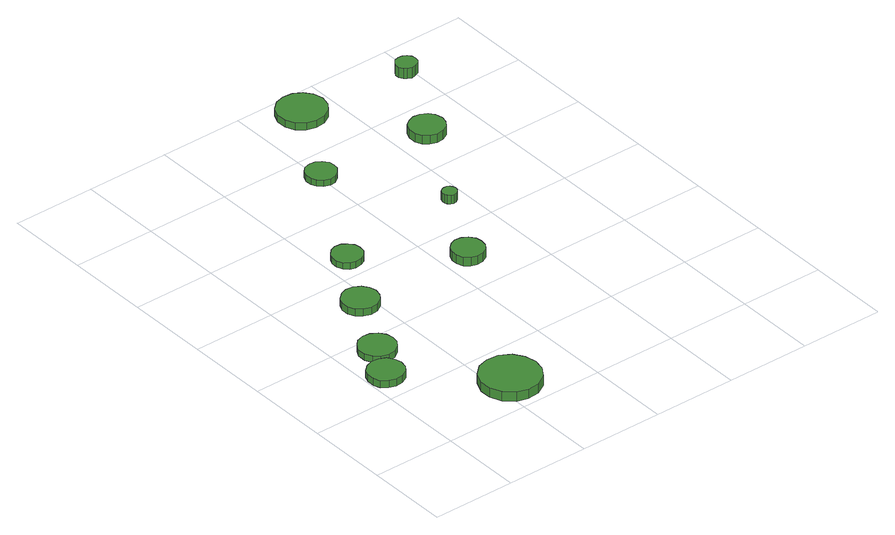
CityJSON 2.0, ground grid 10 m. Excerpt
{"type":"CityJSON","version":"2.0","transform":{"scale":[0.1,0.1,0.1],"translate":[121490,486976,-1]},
"CityObjects":{
"tree1":{"type":"SolitaryVegetationObject","attributes":{"function":"something"},"geometry":[{"type":"MultiSurface","lod":"1","boundaries":[[[0,1,2,3,4,5,6,7,8,9,10,11,12,13,14]],[[15,16,17,18,19,20,21,22,23,24,25,26,27,28,29]],[[0,29,28,1]],[[1,28,27,2]],[[2,27,26,3]],[[3,26,25,4]],[[4,25,24,5]],[[5,24,23,6]],[[6,23,22,7]],[[7,22,21,8]],[[8,21,20,9]],[[9,20,19,10]],[[10,19,18,11]],[[11,18,17,12]],[[12,17,16,13]],[[13,16,15,14]],[[14,15,29,0]]]}]},
"tree2":{"type":"SolitaryVegetationObject","attributes":{"function":"something"},"geometry":[{"type":"MultiSurface","lod":"1","boundaries":[[[30,31,32,33,34,35,36,37,38,39,40,41,42,43,44]],[[45,46,47,48,49,50,51,52,53,54,55,56,57,58,59]],[[30,59,58,31]],[[31,58,57,32]],[[32,57,56,33]],[[33,56,55,34]],[[34,55,54,35]],[[35,54,53,36]],[[36,53,52,37]],[[37,52,51,38]],[[38,51,50,39]],[[39,50,49,40]],[[40,49,48,41]],[[41,48,47,42]],[[42,47,46,43]],[[43,46,45,44]],[[44,45,59,30]]]}]},
"tree3":{"type":"SolitaryVegetationObject","attributes":{"function":"something"},"geometry":[{"type":"MultiSurface","lod":"1","boundaries":[[[60,61,62,63,64,65,66,67,68,69,70,71,72,73,74]],[[75,76,77,78,79,80,81,82,83,84,85,86,87,88,89]],[[60,89,88,61]],[[61,88,87,62]],[[62,87,86,63]],[[63,86,85,64]],[[64,85,84,65]],[[65,84,83,66]],[[66,83,82,67]],[[67,82,81,68]],[[68,81,80,69]],[[69,80,79,70]],[[70,79,78,71]],[[71,78,77,72]],[[72,77,76,73]],[[73,76,75,74]],[[74,75,89,60]]]}]},
"tree4":{"type":"SolitaryVegetationObject","attributes":{"function":"something"},"geometry":[{"type":"MultiSurface","lod":"1","boundaries":[[[90,91,92,93,94,95,96,97,98,99,100,101,102,103,104]],[[105,106,107,108,109,110,111,112,113,114,115,116,117,118,119]],[[90,119,118,91]],[[91,118,117,92]],[[92,117,116,93]],[[93,116,115,94]],[[94,115,114,95]],[[95,114,113,96]],[[96,113,112,97]],[[97,112,111,98]],[[98,111,110,99]],[[99,110,109,100]],[[100,109,108,101]],[[101,108,107,102]],[[102,107,106,103]],[[103,106,105,104]],[[104,105,119,90]]]}]},
"tree5":{"type":"SolitaryVegetationObject","attributes":{"function":"something"},"geometry":[{"type":"MultiSurface","lod":"1","boundaries":[[[120,121,122,123,124,125,126,127,128,129,130,131,132,133,134]],[[135,136,137,138,139,140,141,142,143,144,145,146,147,148,149]],[[120,149,148,121]],[[121,148,147,122]],[[122,147,146,123]],[[123,146,145,124]],[[124,145,144,125]],[[125,144,143,126]],[[126,143,142,127]],[[127,142,141,128]],[[128,141,140,129]],[[129,140,139,130]],[[130,139,138,131]],[[131,138,137,132]],[[132,137,136,133]],[[133,136,135,134]],[[134,135,149,120]]]}]},
"tree6":{"type":"SolitaryVegetationObject","attributes":{"function":"something"},"geometry":[{"type":"MultiSurface","lod":"1","boundaries":[[[150,151,152,153,154,155,156,157,158,159,160,161,162,163,164]],[[165,166,167,168,169,170,171,172,173,174,175,176,177,178,179]],[[150,179,178,151]],[[151,178,177,152]],[[152,177,176,153]],[[153,176,175,154]],[[154,175,174,155]],[[155,174,173,156]],[[156,173,172,157]],[[157,172,171,158]],[[158,171,170,159]],[[159,170,169,160]],[[160,169,168,161]],[[161,168,167,162]],[[162,167,166,163]],[[163,166,165,164]],[[164,165,179,150]]]}]},
"tree7":{"type":"SolitaryVegetationObject","attributes":{"function":"something"},"geometry":[{"type":"MultiSurface","lod":"1","boundaries":[[[180,181,182,183,184,185,186,187,188,189,190,191,192,193,194]],[[195,196,197,198,199,200,201,202,203,204,205,206,207,208,209]],[[180,209,208,181]],[[181,208,207,182]],[[182,207,206,183]],[[183,206,205,184]],[[184,205,204,185]],[[185,204,203,186]],[[186,203,202,187]],[[187,202,201,188]],[[188,201,200,189]],[[189,200,199,190]],[[190,199,198,191]],[[191,198,197,192]],[[192,197,196,193]],[[193,196,195,194]],[[194,195,209,180]]]}]},
"tree8":{"type":"SolitaryVegetationObject","attributes":{"function":"something"},"geometry":[{"type":"MultiSurface","lod":"1","boundaries":[[[210,211,212,213,214,215,216,217,218,219,220,221,222,223,224]],[[225,226,227,228,229,230,231,232,233,234,235,236,237,238,239]],[[210,239,238,211]],[[211,238,237,212]],[[212,237,236,213]],[[213,236,235,214]],[[214,235,234,215]],[[215,234,233,216]],[[216,233,232,217]],[[217,232,231,218]],[[218,231,230,219]],[[219,230,229,220]],[[220,229,228,221]],[[221,228,227,222]],[[222,227,226,223]],[[223,226,225,224]],[[224,225,239,210]]]}]},
"tree9":{"type":"SolitaryVegetationObject","attributes":{"function":"something"},"geometry":[{"type":"MultiSurface","lod":"1","boundaries":[[[240,241,242,243,244,245,246,247,248,249,250,251,252,253,254]],[[255,256,257,258,259,260,261,262,263,264,265,266,267,268,269]],[[240,269,268,241]],[[241,268,267,242]],[[242,267,266,243]],[[243,266,265,244]],[[244,265,264,245]],[[245,264,263,246]],[[246,263,262,247]],[[247,262,261,248]],[[248,261,260,249]],[[249,260,259,250]],[[250,259,258,251]],[[251,258,257,252]],[[252,257,256,253]],[[253,256,255,254]],[[254,255,269,240]]]}]},
"tree10":{"type":"SolitaryVegetationObject","attributes":{"function":"something"},"geometry":[{"type":"MultiSurface","lod":"1","boundaries":[[[270,271,272,273,274,275,276,277,278,279,280,281,282,283,284]],[[285,286,287,288,289,290,291,292,293,294,295,296,297,298,299]],[[270,299,298,271]],[[271,298,297,272]],[[272,297,296,273]],[[273,296,295,274]],[[274,295,294,275]],[[275,294,293,276]],[[276,293,292,277]],[[277,292,291,278]],[[278,291,290,279]],[[279,290,289,280]],[[280,289,288,281]],[[281,288,287,282]],[[282,287,286,283]],[[283,286,285,284]],[[284,285,299,270]]]}]},
"tree11":{"type":"SolitaryVegetationObject","attributes":{"function":"something"},"geometry":[{"type":"MultiSurface","lod":"1","boundaries":[[[300,301,302,303,304,305,306,307,308,309,310,311,312,313,314]],[[315,316,317,318,319,320,321,322,323,324,325,326,327,328,329]],[[300,329,328,301]],[[301,328,327,302]],[[302,327,326,303]],[[303,326,325,304]],[[304,325,324,305]],[[305,324,323,306]],[[306,323,322,307]],[[307,322,321,308]],[[308,321,320,309]],[[309,320,319,310]],[[310,319,318,311]],[[311,318,317,312]],[[312,317,316,313]],[[313,316,315,314]],[[314,315,329,300]]]}]}
},
"vertices":[
[44,136,15],[42,144,15],[37,152,15],[29,156,15],[20,157,15],[12,154,15],[5,148,15],[2,140,15],[2,131,15],[5,123,15],[12,118,15],[20,115,15],[29,116,15],[37,120,15],[42,127,15],[42,127,6],[37,120,6],[29,116,6],[20,115,6],[12,118,6],[5,123,6],[2,131,6],[2,140,6],[5,148,6],[12,154,6],[20,157,6],[29,156,6],[37,152,6],[42,144,6],[44,136,6],
[67,178,14],[65,187,14],[60,194,14],[52,199,14],[43,200,14],[34,197,14],[28,191,14],[24,183,14],[24,173,14],[28,165,14],[34,159,14],[43,156,14],[52,157,14],[60,162,14],[65,169,14],[65,169,6],[60,162,6],[52,157,6],[43,156,6],[34,159,6],[28,165,6],[24,173,6],[24,183,6],[28,191,6],[34,197,6],[43,200,6],[52,199,6],[60,194,6],[65,187,6],[67,178,6],
[152,44,18],[149,58,18],[141,70,18],[128,78,18],[113,79,18],[100,75,18],[89,65,18],[83,51,18],[83,37,18],[89,23,18],[100,13,18],[113,9,18],[128,10,18],[141,18,18],[149,30,18],[149,30,6],[141,18,6],[128,10,6],[113,9,6],[100,13,6],[89,23,6],[83,37,6],[83,51,6],[89,65,6],[100,75,6],[113,79,6],[128,78,6],[141,70,6],[149,58,6],[152,44,6],
[107,256,15],[105,264,15],[100,271,15],[92,276,15],[83,277,15],[75,274,15],[68,268,15],[64,260,15],[64,251,15],[68,243,15],[75,237,15],[83,234,15],[92,235,15],[100,240,15],[105,247,15],[105,247,6],[100,240,6],[92,235,6],[83,234,6],[75,237,6],[68,243,6],[64,251,6],[64,260,6],[68,268,6],[75,274,6],[83,277,6],[92,276,6],[100,271,6],[105,264,6],[107,256,6],
[145,329,14],[144,336,14],[139,342,14],[133,346,14],[125,347,14],[118,344,14],[113,339,14],[110,333,14],[110,325,14],[113,318,14],[118,313,14],[125,311,14],[133,312,14],[139,315,14],[144,321,14],[144,321,6],[139,315,6],[133,312,6],[125,311,6],[118,313,6],[113,318,6],[110,325,6],[110,333,6],[113,339,6],[118,344,6],[125,347,6],[133,346,6],[139,342,6],[144,336,6],[145,329,6],
[249,254,17],[248,261,17],[243,268,17],[236,272,17],[228,273,17],[221,270,17],[215,265,17],[212,258,17],[212,250,17],[215,242,17],[221,237,17],[228,235,17],[236,235,17],[243,239,17],[248,246,17],[248,246,6],[243,239,6],[236,235,6],[228,235,6],[221,237,6],[215,242,6],[212,250,6],[212,258,6],[215,265,6],[221,270,6],[228,273,6],[236,272,6],[243,268,6],[248,261,6],[249,254,6],
[220,464,14],[219,471,14],[214,477,14],[208,481,14],[201,482,14],[193,480,14],[188,475,14],[185,468,14],[185,460,14],[188,454,14],[193,449,14],[201,446,14],[208,447,14],[214,451,14],[219,457,14],[219,457,6],[214,451,6],[208,447,6],[201,446,6],[193,449,6],[188,454,6],[185,460,6],[185,468,6],[188,475,6],[193,480,6],[201,482,6],[208,481,6],[214,477,6],[219,471,6],[220,464,6],
[290,347,17],[289,350,17],[287,353,17],[284,355,17],[280,355,17],[277,354,17],[274,352,17],[273,348,17],[273,345,17],[274,342,17],[277,339,17],[280,338,17],[284,338,17],[287,340,17],[289,343,17],[289,343,6],[287,340,6],[284,338,6],[280,338,6],[277,339,6],[274,342,6],[273,345,6],[273,348,6],[274,352,6],[277,354,6],[280,355,6],[284,355,6],[287,353,6],[289,350,6],[290,347,6],
[288,566,15],[285,578,15],[278,587,15],[268,593,15],[256,594,15],[245,591,15],[236,583,15],[231,572,15],[231,560,15],[236,549,15],[245,541,15],[256,538,15],[268,539,15],[278,545,15],[285,554,15],[285,554,6],[278,545,6],[268,539,6],[256,538,6],[245,541,6],[236,549,6],[231,560,6],[231,572,6],[236,583,6],[245,591,6],[256,594,6],[268,593,6],[278,587,6],[285,578,6],[288,566,6],
[361,456,17],[359,465,17],[354,472,17],[346,476,17],[338,477,17],[330,474,17],[323,469,17],[320,461,17],[320,452,17],[323,444,17],[330,439,17],[338,436,17],[346,437,17],[354,441,17],[359,448,17],[359,448,6],[354,441,6],[346,437,6],[338,436,6],[330,439,6],[323,444,6],[320,452,6],[320,461,6],[323,469,6],[330,474,6],[338,477,6],[346,476,6],[354,472,6],[359,465,6],[361,456,6],
[405,555,21],[404,560,21],[401,564,21],[396,567,21],[391,567,21],[386,566,21],[383,562,21],[380,558,21],[380,553,21],[383,548,21],[386,545,21],[391,543,21],[396,544,21],[401,546,21],[404,550,21],[404,550,8],[401,546,8],[396,544,8],[391,543,8],[386,545,8],[383,548,8],[380,553,8],[380,558,8],[383,562,8],[386,566,8],[391,567,8],[396,567,8],[401,564,8],[404,560,8],[405,555,8]
]}
